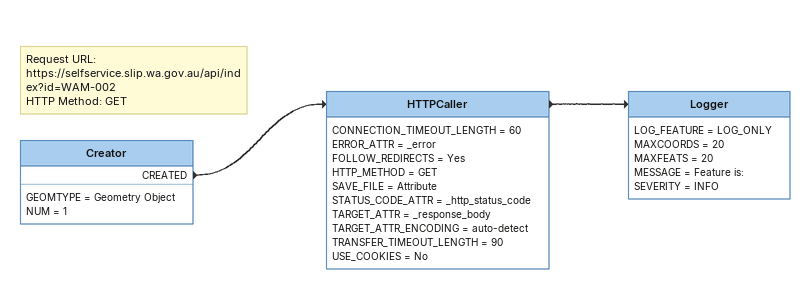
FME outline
Creator
    GEOMTYPE = Geometry Object
    NUM = 1
    CREATED -> HTTPCaller
Note: Request URL: https://selfservice.slip.wa.gov.au/api/index?id=WAM-002 / HTTP Method: GET
HTTPCaller
    CONNECTION_TIMEOUT_LENGTH = 60
    ERROR_ATTR = _error
    FOLLOW_REDIRECTS = Yes
    HTTP_METHOD = GET
    SAVE_FILE = Attribute
    STATUS_CODE_ATTR = _http_status_code
    TARGET_ATTR = _response_body
    TARGET_ATTR_ENCODING = auto-detect
    TRANSFER_TIMEOUT_LENGTH = 90
    USE_COOKIES = No
    -> Logger
Logger
    LOG_FEATURE = LOG_ONLY
    MAXCOORDS = 20
    MAXFEATS = 20
    MESSAGE = Feature is:
    SEVERITY = INFO
